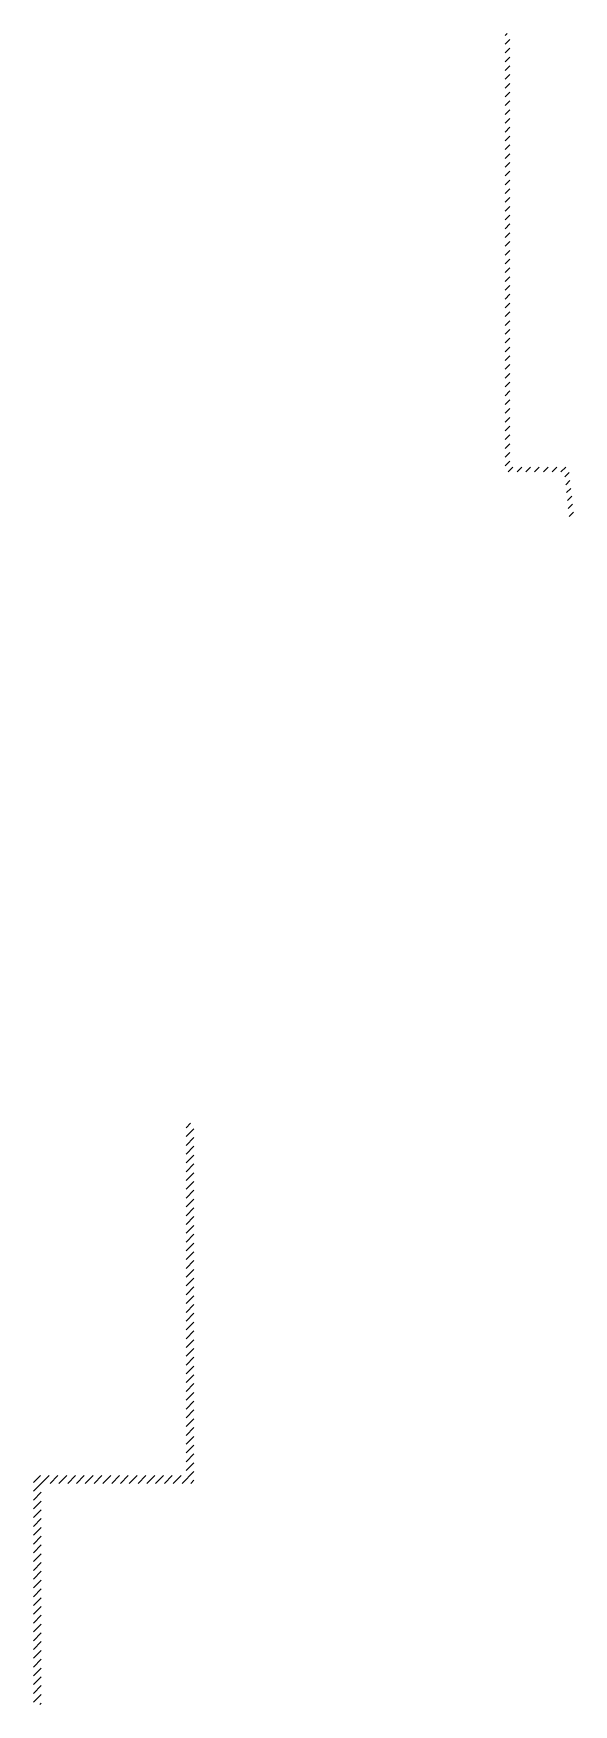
# Model space of a CAD drawing. Header units: millimetres. Extents: x 300333 to 474890, y -562303 to 3203267.
# Drawn here: x 397446 to 411236, y 210147 to 252837 of the extents above; entities that cross this region are included whole.
import ezdxf

# ---------------------------------------------------------------- set-up
doc = ezdxf.new("R2010")
doc.units = ezdxf.units.MM
doc.header["$LTSCALE"] = 1000
doc.header["$MEASUREMENT"] = 0
doc.linetypes.add('AUDIT_I_150326154900-1', pattern=[0])
doc.layers.add('A-WALL', color=2, linetype='AUDIT_I_150326154900-1')
pattern_1 = [(45, (0, 0), (-112.2532, 112.2532), [])]

msp = doc.modelspace()

# ---------------------------------------------------------------- hatches: boundary and pattern name
at = {"layer": 'A-WALL'}
h = msp.add_hatch(dxfattribs=at)
h.set_pattern_fill('ANSI31', color=5, scale=100)
h.set_pattern_definition(pattern_1)
edge = h.paths.add_edge_path()
edge.add_line((409493, 252837), (409613, 252837))
edge.add_line((409613, 252837), (409613, 241757))
edge.add_line((409613, 241757), (411108, 241757))
edge.add_line((411108, 241757), (411236, 240567))
edge.add_line((411236, 240567), (411151, 240397))
edge.add_line((411151, 240397), (411133, 240397))
edge.add_line((411133, 240397), (411000, 241637))
edge.add_line((411000, 241637), (409493, 241637))
edge.add_line((409493, 241637), (409493, 252837))
edge.add_line((409493, 252837), (409613, 252837))
h = msp.add_hatch(dxfattribs=at)
h.set_pattern_fill('ANSI31', color=5, scale=100)
h.set_pattern_definition(pattern_1)
edge = h.paths.add_edge_path()
edge.add_line((397446, 210147), (397646, 210147))
edge.add_line((397646, 210147), (397646, 215797))
edge.add_line((397646, 215797), (401543, 215797))
edge.add_line((401543, 215797), (401543, 224997))
edge.add_line((401543, 224997), (401343, 224997))
edge.add_line((401343, 224997), (401343, 215997))
edge.add_line((401343, 215997), (397446, 215997))
edge.add_line((397446, 215997), (397446, 210147))
edge.add_line((397446, 210147), (397646, 210147))

doc.saveas('drawing.dxf')
